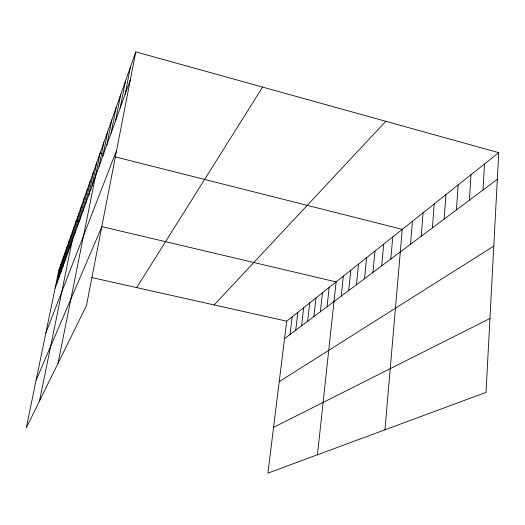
<?xml version="1.0" encoding="UTF-8"?>
<svg xmlns="http://www.w3.org/2000/svg" width="525" height="525" viewBox="0 0 525 525"><rect width="100%" height="100%" fill="white"/><g stroke="black" fill="none" stroke-linecap="round" stroke-linejoin="round"><path stroke-width="0.79" d="M498.75 152.663L486.025 392.392L267.908 473.13L286.702 321.188L498.75 152.663L135.778 51.87L58.839 270.178L26.25 427.928L86.454 305.583L135.778 51.87M483.007 190.004L484.516 163.977M469.396 200.189L470.997 174.72M456.461 209.875L458.141 184.938M444.15 219.089L445.896 194.67M432.416 227.876L434.221 203.949M421.227 236.257L423.084 212.802M410.53 244.256L412.44 221.261M384.963 429.798L402.255 229.353L115.106 156.844M390.81 259.022L392.792 236.873M381.701 265.84L383.709 244.092M372.953 272.39L374.988 251.022M364.547 278.683L366.608 257.683M356.468 284.727L358.549 264.088M348.698 290.548L350.792 270.257M341.211 296.152L343.324 276.196M317.448 454.794L336.118 281.918L101.489 226.564M327.042 306.757L329.175 287.438M320.335 311.778L322.475 292.76M313.858 316.627L315.998 297.905M307.598 321.313L309.743 302.879M301.547 325.841L303.699 307.683M295.7 330.218L297.846 312.329M290.036 334.458L292.189 316.831M125.107 94.323L130.449 66.997M115.48 120.986L120.632 94.841M120.166 108.019L125.403 81.296M106.838 144.939L111.805 119.884M111.044 133.271L116.104 107.684M57.973 363.464L100.118 153.057L104.062 154.055M99.028 166.576L103.825 142.531M102.834 156.023L107.717 131.486M82.793 211.536L87.222 189.656M85.739 203.365L90.241 181.086M88.817 194.847L93.391 172.154M92.032 185.942L96.679 162.816M39.513 400.975L76.309 220.625L79.459 221.366M74.648 234.098L78.875 213.334M77.254 226.879L81.546 205.754M79.964 219.365L84.328 197.866M60.946 272.055L64.818 253.227M63.02 266.3L66.951 247.17M65.179 260.328L69.162 240.896M67.41 254.139L71.453 234.386M69.733 247.708L73.835 227.633M56.995 282.982L60.769 264.718M58.938 277.613L62.757 259.074M55.125 288.173L130.338 79.833M45.898 332.824L116.642 150.288M36.087 380.317L101.745 226.925M136.703 287.608L262.612 87.091M214.134 304.946L385.816 121.301M284.557 338.566L497.339 179.274M279.228 381.629L493.789 246.113M273.571 427.363L489.95 318.485M58.839 270.178L62.003 270.887M91.875 277.574L286.702 321.188"/></g></svg>
